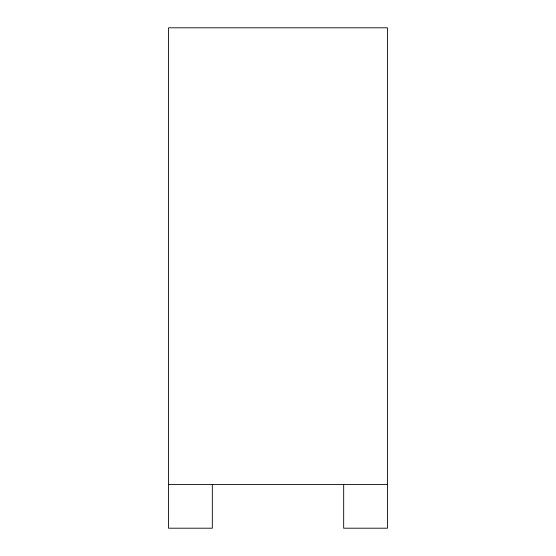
<?xml version="1.0" encoding="UTF-8"?>
<svg xmlns="http://www.w3.org/2000/svg" width="556" height="556" viewBox="0 0 556 556"><rect width="100%" height="100%" fill="white"/><g stroke="black" fill="none" stroke-linecap="round" stroke-linejoin="round"><path stroke-width="0.83" d="M168.537 484.415L387.462 484.415M343.677 484.415L343.677 528.2L387.462 528.2L387.462 27.8L168.537 27.8L168.537 528.2L212.322 528.2L212.322 484.415"/></g></svg>
